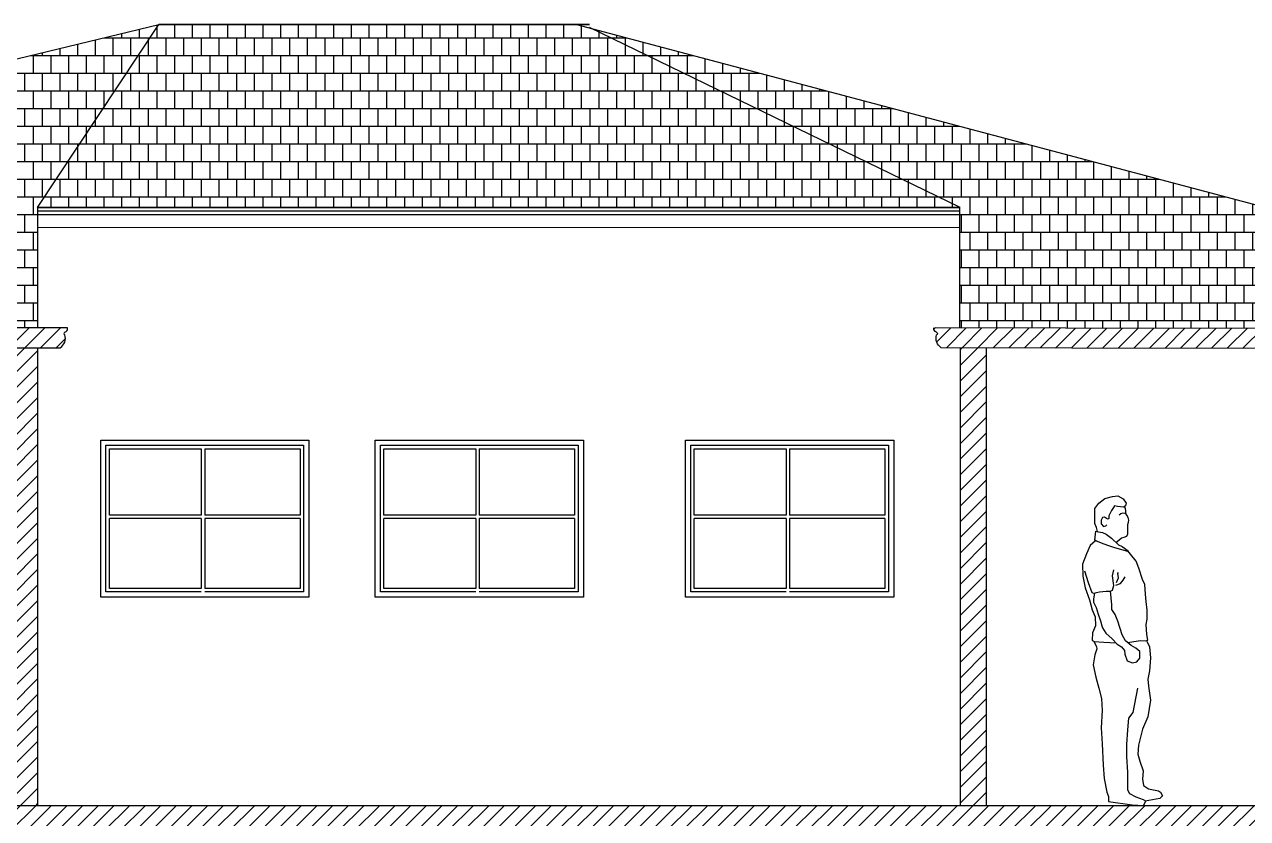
# Model space of a CAD drawing. Header units: millimetres. Extents: x -54.3 to 12.1, y 152.8 to 185.4.
# Drawn here: x -2.07 to 4.97, y 163.19 to 167.76 of the extents above; entities that cross this region are included whole.
import ezdxf

# ---------------------------------------------------------------- set-up
doc = ezdxf.new("R2010")
doc.units = ezdxf.units.MM
doc.header["$LTSCALE"] = 2
for name, color, linetype in [('AUXILIARES', 210, 'Continuous'), ('MUROS', 30, 'Continuous'), ('PISO INTERIOR', 41, 'Continuous'), ('teja', 22, 'Continuous'), ('VENTANAS', 170, 'Continuous')]:
    doc.layers.add(name, color=color, linetype=linetype)
pattern_1 = [(44.99999999999996, (-179.6608391449199, 34.28022411355022), (-0.04490128060534574, 0.04490128060534579), [])]
pattern_2 = [(359.9999999999999, (-179.6608391449199, 34.28022411355022), (4.976800221934141e-17, 0.1016), []), (90, (-179.6608391449199, 34.28022411355022), (-0.05079999999999994, 0.1016), [0.1016, -0.1016])]

msp = doc.modelspace()

# ---------------------------------------------------------------- hatches: boundary and pattern name
at = {"layer": 'MUROS'}
h = msp.add_hatch(dxfattribs=at)
h.set_pattern_fill('ANSI31', color=256, scale=0.02, angle=360, style=0)
h.set_pattern_definition(pattern_1)
h.paths.add_polyline_path([(-1.859711971285854, 165.8994857047543, 0.3277530709288615), (-1.83285480352577, 165.9732677117264, -0.7257085410326122), (-1.831911522387337, 165.9893695827667, 0.3633010872662823), (-1.817728516941052, 166.0132686224097), (-7.521474855320285, 166.01267244333, 0.3633010872644947), (-7.507291849874115, 165.988773403687, -0.7257085410428973), (-7.506348568735454, 165.9726715326467, 0.3277530709289114), (-7.47949140097537, 165.8988895256746)])
h = msp.add_hatch(dxfattribs=at)
h.set_pattern_fill('ANSI31', color=256, scale=0.02, angle=360, style=0)
h.set_pattern_definition(pattern_1)
h.paths.add_polyline_path([(3.921119397221993, 166.0130579470504), (3.163057397890817, 166.0132686224097, 0.3633010872667156), (3.177240403337102, 165.9893695827667, -0.7257085410291244), (3.17818368447562, 165.9732677117264, 0.3277530709288616), (3.205040852235676, 165.8994857047543), (3.959632810101233, 165.8979466823812), (7.634177969619692, 165.8995010849994, 0.3277530709286225), (7.661035137379692, 165.9732830919715, -0.7257085410429231), (7.66197841851838, 165.9893849630118, 0.3633010872643984), (7.676161423964494, 166.0132840026548)])
h = msp.add_hatch(dxfattribs=at)
h.set_pattern_fill('ANSI31', color=256, scale=0.02, angle=360, style=0)
h.set_pattern_definition(pattern_1)
h.paths.add_polyline_path([(-1.990376214063211, 165.899471843127), (-2.140376214063245, 165.8994559302495), (-2.140376214063259, 163.2691363535297), (-1.990376214063225, 163.2691363535297)])
h.paths.add_polyline_path([(-3.992233869281073, 165.8992594743553), (-4.142233869280993, 165.8992435614778), (-4.142233869281007, 163.2691363535297), (-3.992233869281087, 163.2691363535297)])
h.paths.add_polyline_path([(-7.14223386928105, 165.8989253039266), (-7.292233869281027, 165.8989093910491), (-7.292233869281041, 163.2691363535297), (-7.142233869281007, 163.2691363535297)])
h = msp.add_hatch(dxfattribs=at)
h.set_pattern_fill('ANSI31', color=256, scale=0.02, angle=360, style=0)
h.set_pattern_definition(pattern_1)
h.paths.add_polyline_path([(7.323724035454781, 165.3691363535297), (7.473724035454758, 165.3691363535297), (7.473724035454758, 165.8994332099279), (7.323724035454781, 165.8993697570698)])
h.paths.add_polyline_path([(3.31305739789078, 163.2691363535297), (3.463057397890758, 163.2691363535297), (3.463057397890772, 165.8989594690421), (3.313057397890795, 165.8992654004181)])
at = {"layer": 'PISO INTERIOR'}
h = msp.add_hatch(dxfattribs=at)
h.set_pattern_fill('ANSI31', color=256, scale=0.02, angle=360, style=0)
h.set_pattern_definition(pattern_1)
edge = h.paths.add_edge_path()
edge.add_line((-4.142233869281064, 163.2691363535297), (8.707766130719016, 163.2691363535298))
edge.add_line((8.707766130719016, 163.1191363535297), (-3.992233869281087, 163.1191363535297))
at = {"layer": 'teja'}
h = msp.add_hatch(dxfattribs=at)
h.set_pattern_fill('AR-B88', color=256, scale=0.0005, angle=360, style=0)
h.set_pattern_definition(pattern_2)
h.paths.add_polyline_path([(3.312400548051869, 166.7061713954295), (1.198977135329952, 167.7332986128695), (1.107766130718977, 167.7575196715197), (-1.292233869280933, 167.7575196715198), (-1.990376214063196, 166.705852165339)])
h.paths.add_polyline_path([(-1.990376214063222, 166.705852165339), (-1.292233869280973, 167.7575196715197), (-5.642233869280876, 166.705852165339), (-4.142233869280993, 166.705852165339), (-4.142233869280994, 166.013025655528), (-1.990376214063154, 166.0132505765607)])
h = msp.add_hatch(dxfattribs=at)
h.set_pattern_fill('AR-B88', color=256, scale=0.0005, angle=360, style=0)
h.set_pattern_definition(pattern_2)
h.paths.add_polyline_path([(1.19897713532997, 167.7332986128695), (3.313057397890716, 166.7058521653391), (3.31240080797272, 166.7058521653391), (3.312964751266462, 166.0132269611926), (3.921119397221993, 166.0130579470504), (7.676161423964456, 166.0132840026548)])

# ---------------------------------------------------------------- linework, layer by layer
at = {"linetype": 'ByBlock', "lineweight": -2}
for p, q in [((4.111142151002618, 165.0070928237759), (4.145867908628226, 165.0333126890818)), ((4.145867908628226, 165.0333126890818), (4.190136622547904, 165.045289664592)), ((4.190136622547904, 165.045289664592), (4.220355984145762, 165.0478792809185)), ((4.220355984145762, 165.0478792809185), (4.251635674220701, 165.0307230727554)), ((4.251635674220701, 165.0307230727554), (4.267805683496739, 165.0057980156127)), ((4.087549842386728, 164.9148377421439), (4.088610170863866, 164.9766648319394)), ((4.088610170863866, 164.9766648319394), (4.111142151002618, 165.0070928237759)), ((4.183509569565935, 164.9650115584701), (4.168399888766977, 164.9332887584703)), ((4.195438264933479, 164.98087295847), (4.183509569565935, 164.9650115584701)), ((4.200739907319111, 164.991231423776), (4.195438264933479, 164.98087295847)), ((4.219295655668624, 164.9873469992862), (4.200739907319111, 164.991231423776)), ((4.252696002697839, 164.9834625747965), (4.219295655668624, 164.9873469992862)), ((4.26462469806544, 164.991231423776), (4.252696002697839, 164.9834625747965)), ((4.263564369588302, 164.9779596401027), (4.259057973560552, 164.9847573829598)), ((4.265685026542521, 164.9611271339803), (4.263564369588302, 164.9779596401027)), ((4.267805683496739, 165.0057980156127), (4.26462469806544, 164.991231423776)), ((4.266745355019658, 164.947855350307), (4.265685026542521, 164.9611271339803)), ((4.087549842386728, 164.8899126850013), (4.087549842386728, 164.9148377421439)), ((4.098418209277192, 164.865958733981), (4.087549842386728, 164.8899126850013)), ((4.132878884783544, 164.9242251013276), (4.125191503324437, 164.9096585094909)), ((4.125191503324437, 164.9096585094909), (4.125191503324437, 164.8873230686748)), ((4.143747251674007, 164.926814717654), (4.132878884783544, 164.9242251013276)), ((4.155410864922295, 164.9187221666337), (4.143747251674007, 164.926814717654)), ((4.163098246381345, 164.9148377421439), (4.155410864922295, 164.9187221666337)), ((4.168399888766977, 164.9187221666337), (4.163098246381345, 164.9148377421439)), ((4.168399888766977, 164.9332887584703), (4.168399888766977, 164.9187221666337)), ((4.237586321898938, 164.9452657339804), (4.228838611962694, 164.9371731829601)), ((4.247129278192951, 164.9491501584702), (4.237586321898938, 164.9452657339804)), ((4.261178630514827, 164.947855350307), (4.247129278192951, 164.9491501584702)), ((4.272046997405234, 164.9371731829601), (4.266745355019658, 164.947855350307)), ((4.27973437886434, 164.9242251013276), (4.272046997405234, 164.9371731829601)), ((4.278674050387202, 164.8831149421441), (4.281855035818616, 164.8976815339808)), ((4.283975692772778, 164.9096585094909), (4.27973437886434, 164.9242251013276)), ((4.281855035818616, 164.8976815339808), (4.283975692772778, 164.9096585094909)), ((4.088610170863866, 164.7947442850019), (4.092851484772304, 164.8290567013282)), ((4.092851484772304, 164.8290567013282), (4.093911813249441, 164.8449181013281)), ((4.093911813249441, 164.8449181013281), (4.11008182252548, 164.8410336768384)), ((4.102659523185629, 164.8436232931649), (4.098418209277192, 164.865958733981)), ((4.11008182252548, 164.8410336768384), (4.132878884783544, 164.8371492523486)), ((4.125191503324437, 164.8873230686748), (4.138180527169119, 164.8727564768381)), ((4.132878884783544, 164.8371492523486), (4.15329020796802, 164.8277618931649)), ((4.138180527169119, 164.8727564768381), (4.151169551013858, 164.8753460931646)), ((4.151169551013858, 164.8753460931646), (4.157796603995827, 164.8818201339809)), ((4.15329020796802, 164.8277618931649), (4.183509569565935, 164.8054264523488)), ((4.272046997405234, 164.8161086196957), (4.278674050387202, 164.8303515094915)), ((4.278674050387202, 164.8646639258178), (4.278674050387202, 164.8831149421441)), ((4.278674050387202, 164.8303515094915), (4.278674050387202, 164.8646639258178)), ((4.061306712578052, 164.7623740809205), (4.040630307274263, 164.7160846890842)), ((4.091526074175967, 164.7902124564306), (4.061306712578052, 164.7623740809205)), ((4.097357880800111, 164.7882702441857), (4.088610170863866, 164.7947442850019)), ((4.141361512600476, 164.7711140360225), (4.097357880800111, 164.7882702441857)), ((4.168399888766977, 164.7620503788798), (4.141361512600476, 164.7711140360225)), ((4.196498593410617, 164.7526630196961), (4.168399888766977, 164.7620503788798)), ((4.183509569565935, 164.8054264523488), (4.224597298054199, 164.7672296115328)), ((4.243948292761651, 164.7380964278595), (4.196498593410617, 164.7526630196961)), ((4.209487617255299, 164.7805013952061), (4.226717955008475, 164.7934494768387)), ((4.224597298054199, 164.7672296115328), (4.24606894971587, 164.7565474441859)), ((4.226717955008475, 164.7934494768387), (4.241827635807375, 164.8067212605121)), ((4.241827635807375, 164.8067212605121), (4.256937316606333, 164.8119004931651)), ((4.24606894971587, 164.7565474441859), (4.27973437886434, 164.7316223870432)), ((4.256937316606333, 164.8119004931651), (4.272046997405234, 164.8161086196957)), ((4.040630307274263, 164.7160846890842), (4.017833245016256, 164.6561998115336)), ((4.278674050387202, 164.7290327707167), (4.243948292761651, 164.7380964278595)), ((4.294048813305416, 164.7138187747985), (4.278674050387202, 164.7322697911249)), ((4.326123749738237, 164.6723849135743), (4.294048813305416, 164.7138187747985)), ((4.017833245016256, 164.6561998115336), (4.019953901970474, 164.5869275747994)), ((4.029231776145288, 164.6170318645951), (4.050173263568389, 164.5500255421466)), ((4.189871540428648, 164.5891934890851), (4.197558921887698, 164.6238296074522)), ((4.220090902026449, 164.6031126768401), (4.224067133815687, 164.6076445054115)), ((4.341233430537194, 164.6332169666358), (4.326123749738237, 164.6723849135743)), ((4.361909835840983, 164.568476558473), (4.341233430537194, 164.6332169666358)), ((4.019953901970474, 164.5869275747994), (4.032942925815213, 164.5199212523509)), ((4.050173263568389, 164.5500255421466), (4.070849668872178, 164.4924065788817)), ((4.197558921887698, 164.5338404401059), (4.189871540428648, 164.5891934890851)), ((4.20895745301673, 164.5361063543916), (4.235200582825406, 164.5454937135752)), ((4.212668602686598, 164.5500255421466), (4.224067133815687, 164.5778639176566)), ((4.224067133815687, 164.5778639176566), (4.220090902026449, 164.6031126768401)), ((4.235200582825406, 164.5454937135752), (4.250575345743563, 164.5639447299016)), ((4.250575345743563, 164.5639447299016), (4.261708794753339, 164.5823957462279)), ((4.375163941804921, 164.5383722686773), (4.361909835840983, 164.568476558473)), ((4.378875091474846, 164.4830192196981), (4.375163941804921, 164.5383722686773)), ((4.032942925815213, 164.5199212523509), (4.057595562908183, 164.4506490156167)), ((4.070849668872178, 164.4924065788817), (4.080392625166191, 164.490140664596)), ((4.080392625166191, 164.490140664596), (4.114323136433974, 164.4969384074531)), ((4.085959349671079, 164.4888458564327), (4.080922789404816, 164.4558282482697)), ((4.114323136433974, 164.4969384074531), (4.154085454325845, 164.5014702360245)), ((4.154085454325845, 164.5014702360245), (4.178738091418872, 164.5014702360245)), ((4.178738091418872, 164.5014702360245), (4.189871540428648, 164.5063257666367)), ((4.185365144400897, 164.4228106401067), (4.178738091418872, 164.5030887462285)), ((4.189871540428648, 164.5063257666367), (4.197558921887698, 164.5338404401059)), ((4.382851323264028, 164.4415853584739), (4.378875091474846, 164.4830192196981)), ((4.057595562908183, 164.4506490156167), (4.072705243707141, 164.3930300523518)), ((4.080922789404816, 164.4558282482697), (4.080922789404816, 164.4373772319433)), ((4.080922789404816, 164.4373772319433), (4.096032470203717, 164.4063018360252)), ((4.096032470203717, 164.4063018360252), (4.107961165571261, 164.3693998033724)), ((4.185365144400897, 164.3962670727599), (4.185365144400897, 164.4228106401067)), ((4.205776467585373, 164.3671338890867), (4.185365144400897, 164.3962670727599)), ((4.388418047768859, 164.3907641380661), (4.382851323264028, 164.4415853584739)), ((4.072705243707141, 164.3930300523518), (4.089670499341004, 164.3538621054133)), ((4.089670499341004, 164.3538621054133), (4.091526074175967, 164.3007749707198)), ((4.107961165571261, 164.3693998033724), (4.121480353654569, 164.3302318564339)), ((4.121480353654569, 164.3302318564339), (4.128107406636481, 164.3014223748014)), ((4.220886148384274, 164.328289644189), (4.205776467585373, 164.3671338890867)), ((4.244478457000163, 164.249953750312), (4.220886148384274, 164.328289644189)), ((4.382851323264028, 164.3098386278626), (4.388418047768859, 164.3399429176583)), ((4.388418047768859, 164.3399429176583), (4.388418047768859, 164.3907641380661)), ((4.074560818542103, 164.2616070237813), (4.072705243707141, 164.2198494605163)), ((4.091526074175967, 164.3007749707198), (4.074560818542103, 164.2616070237813)), ((4.128107406636481, 164.3014223748014), (4.133143966902857, 164.2891216972505)), ((4.133143966902857, 164.2891216972505), (4.15169971525237, 164.2603122156181)), ((4.15169971525237, 164.2603122156181), (4.187220719235803, 164.227294607455)), ((4.386562472933953, 164.2522196645977), (4.382851323264028, 164.3098386278626)), ((4.072705243707141, 164.2198494605163), (4.084103774836116, 164.2107858033735)), ((4.084103774836116, 164.2107858033735), (4.138975773526944, 164.2085198890878)), ((4.084899021193941, 164.2094909952102), (4.096827716561542, 164.1800341094962)), ((4.138975773526944, 164.2085198890878), (4.20895745301673, 164.2036643584756)), ((4.187220719235803, 164.227294607455), (4.215849588118012, 164.1965429135777)), ((4.215849588118012, 164.1965429135777), (4.241032389449551, 164.1800341094962)), ((4.26462469806544, 164.2149939299041), (4.244478457000163, 164.249953750312)), ((4.296699634498204, 164.1881266605166), (4.26462469806544, 164.2149939299041)), ((4.278674050387202, 164.2062539748021), (4.312869643774242, 164.2107858033735)), ((4.323738010664705, 164.1738837707207), (4.296699634498204, 164.1881266605166)), ((4.312869643774242, 164.2107858033735), (4.350511304711894, 164.2175835462307)), ((4.350511304711894, 164.2175835462307), (4.377019516639884, 164.2153176319449)), ((4.377019516639884, 164.2153176319449), (4.392129197438784, 164.2198494605163)), ((4.392129197438784, 164.2198494605163), (4.386562472933953, 164.2522196645977)), ((4.386827555053209, 164.2130517176592), (4.40193723585211, 164.1800341094962)), ((4.087814924506041, 164.1356869299047), (4.078802132450527, 164.0767731584765)), ((4.100008701992898, 164.1690282401085), (4.087814924506041, 164.1356869299047)), ((4.096827716561542, 164.1800341094962), (4.100008701992898, 164.1690282401085)), ((4.241032389449551, 164.1800341094962), (4.257997645083414, 164.1593171788842)), ((4.257997645083414, 164.1593171788842), (4.261443712634026, 164.1389239503128)), ((4.261443712634026, 164.1389239503128), (4.274697818598007, 164.0997560033743)), ((4.347330319280594, 164.1531668401086), (4.323738010664705, 164.1738837707207)), ((4.328774570931067, 164.0955478768438), (4.34733031928058, 164.1162648074558)), ((4.34733031928058, 164.1162648074558), (4.347330319280594, 164.1531668401086)), ((4.40193723585211, 164.1800341094962), (4.408034124595609, 164.1172359135783)), ((4.408034124595609, 164.1172359135783), (4.401937235852095, 164.0434318482727)), ((4.078802132450527, 164.0767731584765), (4.093911813249427, 164.0065298156199)), ((4.274697818598007, 164.0997560033743), (4.305182262315178, 164.0893975380683)), ((4.305182262315178, 164.0893975380683), (4.328774570931067, 164.0955478768438)), ((4.093911813249427, 164.0065298156199), (4.111937397360428, 163.9440553217428)), ((4.401937235852095, 164.0434318482727), (4.392924443796652, 163.9955239462322)), ((4.392924443796652, 163.9955239462322), (4.396105429228008, 163.9550611911305)), ((4.111937397360428, 163.9440553217428), (4.127047078159386, 163.8848178482739)), ((4.308363247746477, 163.8038923380704), (4.335666706032292, 163.9440553217428)), ((4.396105429228008, 163.9550611911305), (4.408034124595609, 163.8738119788862)), ((4.127047078159386, 163.8848178482739), (4.130228063590742, 163.8148982074581)), ((4.408034124595609, 163.8738119788862), (4.392924443796652, 163.7779961748052)), ((4.130228063590742, 163.8148982074581), (4.124131174847342, 163.7151979788873)), ((4.278143886148676, 163.7041921094996), (4.284240774892076, 163.7705510278665)), ((4.284240774892076, 163.7705510278665), (4.308363247746477, 163.8038923380704)), ((4.392924443796652, 163.7779961748052), (4.362705082198794, 163.7080765339894)), ((4.124131174847342, 163.7151979788873), (4.130228063590742, 163.6229428972553)), ((4.272046997405219, 163.6193821748064), (4.278143886148676, 163.7041921094996)), ((4.362705082198794, 163.7080765339894), (4.338582609344392, 163.6158214523574)), ((4.130228063590742, 163.6229428972553), (4.136324952334142, 163.5012309299093)), ((4.272046997405219, 163.5494625339906), (4.272046997405219, 163.6193821748064)), ((4.338582609344392, 163.6158214523574), (4.335666706032292, 163.5640291258272)), ((4.335666706032292, 163.5640291258272), (4.347595401399893, 163.5235663707255)), ((4.136324952334142, 163.5012309299093), (4.142156758958343, 163.4238661421548)), ((4.278143886148676, 163.4607681748076), (4.272046997405219, 163.5494625339906)), ((4.347595401399893, 163.5235663707255), (4.36588606763015, 163.4682133217463)), ((4.142156758958343, 163.4238661421548), (4.157266439757244, 163.3465013544002)), ((4.278143886148676, 163.3908485339917), (4.278143886148676, 163.4607681748076)), ((4.36588606763015, 163.4682133217463), (4.362705082198794, 163.4203054197058)), ((4.362705082198794, 163.4203054197058), (4.368801970942194, 163.383403387053)), ((4.157266439757244, 163.3465013544002), (4.166544313932, 163.3206051911351)), ((4.278143886148676, 163.3575072237879), (4.278143886148676, 163.3908485339917)), ((4.290337663635476, 163.3354954850126), (4.278143886148676, 163.3575072237879)), ((4.368801970942194, 163.383403387053), (4.396105429228008, 163.3649523707266)), ((4.396105429228008, 163.3649523707266), (4.453363166992368, 163.3539465013389)), ((4.453363166992368, 163.3539465013389), (4.465556944479225, 163.3465013544002)), ((4.465556944479225, 163.3465013544002), (4.477485639846769, 163.3244896156249)), ((4.166544313932, 163.3206051911351), (4.166544313932, 163.291148305421)), ((4.166544313932, 163.291148305421), (4.302266359003077, 163.2726972890946)), ((4.326388831857479, 163.3170444686861), (4.290337663635476, 163.3354954850126)), ((4.302266359003077, 163.2726972890946), (4.368801970942194, 163.2691365666456)), ((4.368801970942194, 163.3021541748087), (4.326388831857479, 163.3170444686861)), ((4.380995748429108, 163.29470902787), (4.368801970942194, 163.3021541748087)), ((4.368801970942194, 163.2691365666456), (4.380995748429108, 163.29470902787)), ((4.462375959047812, 163.3095993217474), (4.377814762997694, 163.29470902787)), ((4.477485639846769, 163.3244896156249), (4.462375959047812, 163.3095993217474))]:
    msp.add_line(p, q, dxfattribs=at)
at = {"layer": 'AUXILIARES'}
for p, q in [((3.313057397890795, 166.7058521653391), (-1.990376214063211, 166.705852165339)), ((-1.990376214063154, 166.705852165339), (-1.990376214063154, 166.0132505765607))]:
    msp.add_line(p, q, dxfattribs=at)
at = {"layer": 'MUROS'}
for p, q in [((-5.642233869280993, 166.705852165339), (-1.29223386928097, 167.7575196715197)), ((-1.990376214063211, 166.705852165339), (-1.29223386928097, 167.7575196715197)), ((1.183942650011694, 167.7575196715198), (-1.292233869280857, 167.7575196715198)), ((-1.292233869280857, 167.7575196715198), (1.183942650011694, 167.7575196715197)), ((1.10776613071895, 167.7575196715197), (7.676161423964437, 166.0132840026548)), ((3.313057397890795, 166.705852165339), (1.183942650011694, 167.7406053971975)), ((-1.990376214063211, 166.705852165339), (-1.990376214063211, 166.0132505765608)), ((3.312964724693281, 166.0132595979058), (3.312400548051961, 166.7061713954295)), ((-1.817728516941052, 166.0132686224097), (-7.521474855320285, 166.01267244333)), ((-7.479491400975483, 165.8988895256746), (-1.859711971285854, 165.8994857047543)), ((-1.990376214063211, 165.899471843127), (-1.990376214063225, 163.2691363535297)), ((3.313057397890795, 165.8994400116974), (3.31305739789078, 163.2691363535298)), ((3.463057397890772, 165.8993765588392), (3.463057397890758, 163.2691363535297))]:
    msp.add_line(p, q, dxfattribs=at)
for points in [[(-1.990376214063211, 166.705852165339), (3.313057397890795, 166.7061714349722)], [(-1.990375010052126, 166.6858521653752), (3.313058601901879, 166.6861714350084)], [(-1.990373806041099, 166.6658521654115), (3.313059805912907, 166.6661714350447)], [(-1.990376214063211, 166.5907246087624), (3.313057397890795, 166.5929680622332)], [(3.921119397221993, 166.0130579470504), (3.16986080206815, 166.0132667316546)], [(3.921119397221993, 166.0130579470504), (7.676161423964494, 166.0132840026548)], [(3.959632810110328, 165.8979466823812), (3.205040852235562, 165.8994857047543)], [(3.959632810110328, 165.8979466823812), (7.634177969619749, 165.8995010849994)]]:
    msp.add_lwpolyline(points, dxfattribs=at)
for points in [[(-1.832855754325202, 165.9890615798172, 0.3763409717661401), (-1.817728516941052, 166.0132686224097)], [(3.178184635274967, 165.9890615798172, -0.3763409717661401), (3.163057397890817, 166.0132686224097)], [(-1.859711971285854, 165.8994857047543, 0.3277530709289495), (-1.832854803525798, 165.9732677117264)], [(-1.832855754325202, 165.9890615798172, 0.6968778474943353), (-1.832531949416158, 165.9731485854898)], [(3.205040852235619, 165.8994857047543, -0.3277530709289495), (3.17818368447562, 165.9732677117264)], [(3.178184635274967, 165.9890615798172, -0.6968778474943353), (3.177860830365979, 165.9731485854898)]]:
    msp.add_lwpolyline(points, format="xyb", dxfattribs=at)
at = {"layer": 'PISO INTERIOR'}
msp.add_line((-4.142233869281064, 163.2691363535297), (8.707766130719016, 163.2691363535298), dxfattribs=at)
at = {"layer": 'VENTANAS'}
for p, q in [((-1.597039430549579, 165.3389187811227), (-0.4604877000936867, 165.3389187811227)), ((-1.597039430549579, 164.4962541839049), (-1.597039430549579, 165.3389187811227)), ((-1.57703943054954, 164.9375864825139), (-1.57703943054954, 165.3189187811227)), ((-1.57703943054954, 165.3189187811227), (-1.048763565321586, 165.3189187811227)), ((-1.048763565321643, 165.3189187811227), (-1.048763565321643, 164.9375864825139)), ((-1.028763565321604, 165.3189187811227), (-0.4804877000937253, 165.3189187811227)), ((-1.028763565321604, 165.3189187811227), (-1.028763565321604, 164.9375864825139)), ((-0.4804877000937253, 165.3189187811227), (-0.4804877000937253, 164.9375864825138)), ((-0.4604877000936867, 165.3389187811227), (-0.4604877000936867, 164.4962541839049)), ((-0.01897204379044837, 165.3389187811227), (1.117579686665387, 165.3389187811227)), ((-0.01897204379044837, 164.4962541839049), (-0.01897204379044837, 165.3389187811227)), ((0.001027956209533443, 164.9375864825139), (0.001027956209533443, 165.3189187811227)), ((0.001027956209533443, 165.3189187811227), (0.5293038214374874, 165.3189187811227)), ((0.5293038214374874, 165.3189187811227), (0.5293038214374874, 164.9375864825139)), ((0.5493038214374693, 165.3189187811227), (1.097579686665405, 165.3189187811227)), ((0.5493038214374693, 165.3189187811227), (0.5493038214374693, 164.9375864825139)), ((1.097579686665405, 165.3189187811227), (1.097579686665405, 164.9375864825138)), ((1.117579686665387, 165.3389187811227), (1.117579686665387, 164.4962541839049)), ((1.765221869297285, 165.3389187811227), (2.901773599753177, 165.3389187811227)), ((1.765221869297285, 164.4962541839049), (1.765221869297285, 165.3389187811227)), ((1.785221869297324, 164.9375864825139), (1.785221869297324, 165.3189187811227)), ((1.785221869297324, 165.3189187811227), (2.313497734525278, 165.3189187811227)), ((2.313497734525221, 165.3189187811227), (2.313497734525221, 164.9375864825139)), ((2.33349773452526, 165.3189187811227), (2.881773599753139, 165.3189187811227)), ((2.33349773452526, 165.3189187811227), (2.33349773452526, 164.9375864825139)), ((2.881773599753139, 165.3189187811227), (2.881773599753139, 164.9375864825138)), ((2.901773599753177, 165.3389187811227), (2.901773599753177, 164.4962541839049)), ((-1.048763565321586, 164.9375864825139), (-1.57703943054954, 164.9375864825138)), ((-1.048763565321586, 164.9175864825139), (-1.57703943054954, 164.9175864825138)), ((-1.57703943054954, 164.5162541839049), (-1.57703943054954, 164.9175864825138)), ((-1.048763565321643, 164.9175864825138), (-1.048763565321643, 164.5162541839049)), ((-0.4804877000937253, 164.9375864825139), (-1.028763565321604, 164.9375864825139)), ((-1.028763565321604, 164.9175864825138), (-1.028763565321604, 164.5162541839049)), ((-0.4804877000937253, 164.9175864825138), (-1.028763565321604, 164.9175864825139)), ((-0.4804877000937253, 164.9175864825138), (-0.4804877000937253, 164.5162541839049)), ((0.5293038214374874, 164.9375864825139), (0.001027956209533443, 164.9375864825138)), ((0.5293038214374874, 164.9175864825139), (0.001027956209533443, 164.9175864825138)), ((0.001027956209590286, 164.5162541839049), (0.001027956209533443, 164.9175864825138)), ((0.5293038214374874, 164.9175864825138), (0.5293038214374874, 164.5162541839049)), ((1.097579686665405, 164.9375864825139), (0.5493038214374693, 164.9375864825139)), ((0.5493038214374693, 164.9175864825138), (0.5493038214374693, 164.5162541839049)), ((1.097579686665405, 164.9175864825138), (0.5493038214374693, 164.9175864825139)), ((1.097579686665405, 164.9175864825138), (1.097579686665405, 164.5162541839049)), ((2.313497734525278, 164.9375864825139), (1.785221869297324, 164.9375864825138)), ((2.313497734525278, 164.9175864825139), (1.785221869297324, 164.9175864825138)), ((1.785221869297324, 164.5162541839049), (1.785221869297324, 164.9175864825138)), ((2.313497734525221, 164.9175864825138), (2.313497734525221, 164.5162541839049)), ((2.881773599753139, 164.9375864825139), (2.33349773452526, 164.9375864825139)), ((2.33349773452526, 164.9175864825138), (2.33349773452526, 164.5162541839049)), ((2.881773599753139, 164.9175864825138), (2.33349773452526, 164.9175864825139)), ((2.881773599753139, 164.9175864825138), (2.881773599753139, 164.5162541839049)), ((-1.048763565321643, 164.4962541839049), (-1.597039430549579, 164.4962541839049)), ((-1.048763565321586, 164.5162541839049), (-1.57703943054954, 164.5162541839049)), ((-0.4804877000937253, 164.5162541839049), (-1.028763565321604, 164.5162541839049)), ((-0.4604877000936867, 164.4962541839049), (-1.028763565321604, 164.4962541839049)), ((0.5293038214374874, 164.4962541839049), (-0.01897204379044837, 164.4962541839049)), ((0.5293038214374874, 164.5162541839049), (0.001027956209533443, 164.5162541839049)), ((1.097579686665405, 164.5162541839049), (0.5493038214374693, 164.5162541839049)), ((1.117579686665387, 164.4962541839049), (0.5493038214374693, 164.4962541839049)), ((2.313497734525221, 164.4962541839049), (1.765221869297285, 164.4962541839049)), ((2.313497734525278, 164.5162541839049), (1.785221869297324, 164.5162541839049)), ((2.881773599753139, 164.5162541839049), (2.33349773452526, 164.5162541839049)), ((2.901773599753177, 164.4962541839049), (2.33349773452526, 164.4962541839049))]:
    msp.add_line(p, q, dxfattribs=at)
for points in [[(-1.832531949416158, 165.9731485854898, 0.9154571813265313), (-1.832531949416101, 165.9731485854898)], [(3.177860830365923, 165.9731485854898, -0.9154571813265313), (3.177860830365923, 165.9731485854898)]]:
    msp.add_lwpolyline(points, format="xyb", dxfattribs=at)
for points in [[(-0.4302701276867182, 165.3691363535297), (-0.4302701276867182, 164.466036611498), (-1.627257002956547, 164.466036611498), (-1.627257002956547, 165.3691363535297)], [(1.147797259072355, 165.3691363535297), (1.147797259072355, 164.466036611498), (-0.04918961619747364, 164.466036611498), (-0.04918961619747364, 165.3691363535297)], [(2.931991172160146, 165.3691363535297), (2.931991172160146, 164.466036611498), (1.735004296890317, 164.466036611498), (1.735004296890317, 165.3691363535297)]]:
    msp.add_lwpolyline(points, close=True, dxfattribs=at)

doc.saveas('drawing.dxf')
